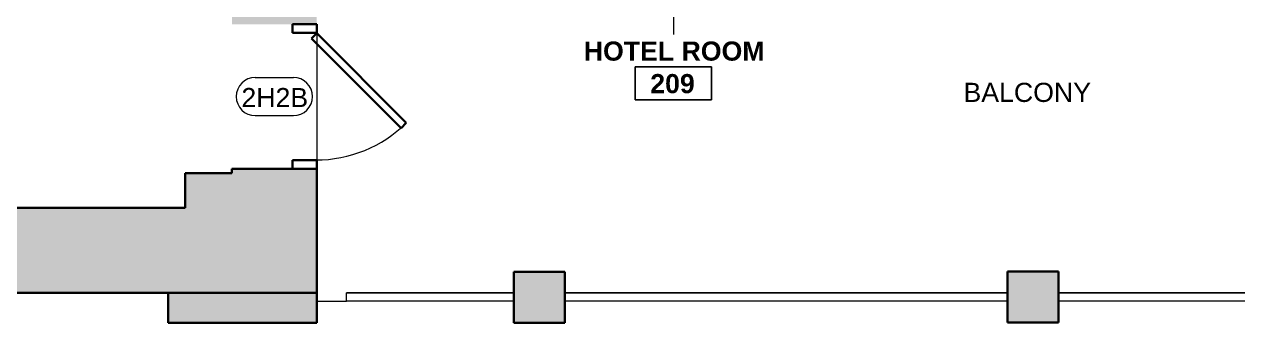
# Model space of a CAD drawing. Header units: inches. Extents: x -1176 to 1507, y -2587 to 978.
# Drawn here: x -639 to -353.1, y 9.3 to 79.5 of the extents above; entities that cross this region are included whole.
import ezdxf

# ---------------------------------------------------------------- set-up
doc = ezdxf.new("R2010")
doc.units = ezdxf.units.IN
doc.header["$MEASUREMENT"] = 0
for name, color, linetype, lineweight in [('A-AREA-IDEN', 2, 'Continuous', 9), ('A-COLS', 52, 'Continuous', 18), ('A-DOOR', 31, 'Continuous', 18), ('A-DOOR-FRAM', 31, 'Continuous', 30), ('A-DOOR-IDEN', 31, 'Continuous', 9), ('A-FLOR', 192, 'Continuous', 18), ('A-FLOR-HRAL', 11, 'Continuous', 18), ('A-WALL', 113, 'Continuous', 18), ('A-WALL-PATT', 111, 'Continuous', 18), ('G-ANNO-TEXT', 231, 'Continuous', 9)]:
    doc.layers.add(name, color=color, linetype=linetype, lineweight=lineweight)
doc.styles.add('Swis721 Lt BT', font='swissl.ttf', dxfattribs={"height": 4.5})
doc.styles.add('Swis721 Lt BT_B', font='', dxfattribs={"height": 4.5})
doc.styles.get('Swis721 Lt BT_B').set_extended_font_data('Swis721 Lt BT', bold=True)

# ---------------------------------------------------------------- blocks, each defined once
blk = doc.blocks.new('Top Rail Type - Top Rail_Internal_-6920474-2nd Floor Construction')
at = {"layer": 'A-FLOR-HRAL', "lineweight": 9}
for p, q in [((-563.07, 14.3), (-563.07, 16.3)), ((-563.07, 16.3), (-523.65, 16.3)), ((-523.65, 14.3), (-563.07, 14.3)), ((-511.65, 16.3), (-407.34, 16.3)), ((-407.34, 14.3), (-511.65, 14.3)), ((-395.34, 16.3), (-291.02, 16.3)), ((-291.02, 14.3), (-395.34, 14.3))]:
    blk.add_line(p, q, dxfattribs=at)
blk = doc.blocks.new('Top Rail Type - Top Rail_Internal_-V14-2nd Floor Construction')
at = {"layer": 'A-FLOR-HRAL', "lineweight": 9}
for p, q in [((-563.07, 14.3), (-563.07, 16.3)), ((-523.65, 16.3), (-563.07, 16.3)), ((-523.65, 14.3), (-563.07, 14.3)), ((-407.34, 16.3), (-511.65, 16.3)), ((-407.34, 14.3), (-511.65, 14.3)), ((-291.02, 16.3), (-395.34, 16.3)), ((-291.02, 14.3), (-395.34, 14.3))]:
    blk.add_line(p, q, dxfattribs=at)
blk = doc.blocks.new('Single Flush - D12 2_6_ X 8_-7610144-2nd Floor Construction')
at = {"layer": 'A-DOOR', "color": 8, "lineweight": 30}
for p, q in [((-7.41, -29.84), (13.67, -8.76)), ((14.91, -10), (-6.17, -31.08)), ((13.67, -8.76), (14.91, -10)), ((-6.17, -31.08), (-7.41, -29.84))]:
    blk.add_line(p, q, dxfattribs=at)
at = {"layer": 'A-DOOR', "lineweight": 9}
blk.add_arc((14.91, -10), 29.81, 179.5, 225, dxfattribs=at)
at = {"layer": 'A-DOOR-FRAM', "color": 8}
for p, q in [((-17, -4.25), (-17, -10)), ((-17, -4.25), (-15, -4.25)), ((-15, -4.25), (-15, -10)), ((15, -4.25), (15, -10)), ((15, -4.25), (17, -4.25)), ((17, -4.25), (17, -10)), ((-17, -10), (-15, -10)), ((15, -10), (17, -10))]:
    blk.add_line(p, q, dxfattribs=at)
blk = doc.blocks.new('Room Tag - Room Name and Number-3379422-2nd Floor Construction')
at = {"layer": 'A-AREA-IDEN'}
for p, q in [((-0.1881, -0.1636), (-0.1881, -0.0018)), ((-0.1881, -0.0018), (0.1869, -0.0018)), ((0.1869, -0.0018), (-0.1881, -0.0018)), ((-0.1881, -0.0018), (-0.1881, -0.1636)), ((0.1869, -0.0018), (0.1869, -0.1636)), ((0.1869, -0.1636), (0.1869, -0.0018)), ((0.1869, -0.1636), (-0.1881, -0.1636)), ((-0.1881, -0.1636), (0.1869, -0.1636))]:
    blk.add_line(p, q, dxfattribs=at)
blk = doc.blocks.new('Door Tag - Door Tag-41184-2nd Floor Construction')
at = {"layer": 'A-DOOR-IDEN'}
for p, q in [((-0.09375, 0.09375), (0.09375, 0.09375)), ((-0.09375, -0.09375), (0.09375, -0.09375))]:
    blk.add_line(p, q, dxfattribs=at)
for centre, start, end in [((-0.09375, 0), 90, 270), ((0.09375, 0), 270, 90)]:
    blk.add_arc(centre, 0.09375, start, end, dxfattribs=at)

msp = doc.modelspace()

# ---------------------------------------------------------------- hatches: boundary and pattern name
at = {"layer": 'A-COLS'}
for points in [[(-523.65, 9.25), (-511.65, 9.25), (-511.65, 21.25), (-523.65, 21.25)], [(-407.34, 9.32), (-395.34, 9.32), (-395.34, 21.32), (-407.34, 21.32)]]:
    msp.add_hatch(color=250, dxfattribs=at).paths.add_polyline_path(points, flags=0)
at = {"layer": 'A-WALL-PATT', "lineweight": 9}
h = msp.add_hatch(color=7, dxfattribs=at)
h.paths.add_polyline_path([(-590.07, 16.25), (-570.07, 16.25), (-570.07, 45.47), (-590.07, 45.47), (-590.07, 36.25)], flags=0)
h.paths.add_polyline_path([(-590.07, 79.47), (-570.07, 79.47), (-570.07, 106.47), (-590.07, 106.47)], flags=0)
for points in [[(-601.07, 36.25), (-590.07, 36.25), (-590.07, 44.47), (-601.07, 44.47)], [(-605.07, 9.25), (-570.07, 9.25), (-570.07, 16.25), (-605.07, 16.25)]]:
    msp.add_hatch(color=7, dxfattribs=at).paths.add_polyline_path(points, flags=0)
at = {"layer": 'A-WALL-PATT'}
h = msp.add_hatch(color=250, dxfattribs=at)
h.paths.add_polyline_path([(-824.03, 16.25), (-824.03, 36.25), (-858.33, 36.25), (-858.33, 16.25), (-843.04, 16.25)], flags=0)
h.paths.add_polyline_path([(-590.07, 16.25), (-590.07, 36.25), (-673.56, 36.25), (-673.56, 16.25), (-636.06, 16.25)], flags=0)
h.paths.add_polyline_path([(-982.35, 16.25), (-898.33, 16.25), (-898.33, 36.25), (-1015.06, 36.25), (-1015.06, 16.25)], flags=0)
h.paths.add_polyline_path([(-754.04, 16.25), (-714.56, 16.25), (-714.56, 36.25), (-772.03, 36.25), (-772.03, 16.25)], flags=0)

# ---------------------------------------------------------------- linework, layer by layer
at = {"layer": 'A-AREA-IDEN'}
msp.add_line((-486.05, 118.14), (-486.05, 77.04), dxfattribs=at)
at = {"layer": 'A-COLS', "color": 8, "lineweight": 30}
for p, q in [((-511.65, 21.25), (-523.65, 21.25)), ((-523.65, 21.25), (-523.65, 9.25)), ((-511.65, 9.25), (-511.65, 21.25)), ((-395.34, 21.32), (-407.34, 21.32)), ((-407.34, 21.32), (-407.34, 9.32)), ((-395.34, 9.32), (-395.34, 21.32)), ((-523.65, 9.25), (-511.65, 9.25)), ((-407.34, 9.32), (-395.34, 9.32))]:
    msp.add_line(p, q, dxfattribs=at)
at = {"layer": 'A-FLOR'}
for p, q in [((-570.07, 79.47), (-570.07, 45.47)), ((-570.07, 14.32), (-563.07, 14.32))]:
    msp.add_line(p, q, dxfattribs=at)
at = {"layer": 'A-WALL', "color": 8, "lineweight": 30}
for p, q in [((-590.07, 44.47), (-601.07, 44.47)), ((-601.07, 44.47), (-601.07, 36.25)), ((-570.07, 45.47), (-590.07, 45.47)), ((-590.07, 45.47), (-590.07, 44.47)), ((-570.07, 9.25), (-570.07, 45.47)), ((-601.07, 36.25), (-673.56, 36.25)), ((-570.07, 16.25), (-669.86, 16.25)), ((-605.07, 16.25), (-605.07, 9.25)), ((-605.07, 9.25), (-570.07, 9.25))]:
    msp.add_line(p, q, dxfattribs=at)

# ---------------------------------------------------------------- block references
at = {"layer": 'A-AREA-IDEN', "xscale": 47.99999999999997, "yscale": 47.99999999999997, "zscale": 47.99999999999997}
msp.add_blockref('Room Tag - Room Name and Number-3379422-2nd Floor Construction', (-486.05, 69.56), dxfattribs=at)
at = {"layer": 'A-DOOR', "rotation": 89.99999999999993}
msp.add_blockref('Single Flush - D12 2_6_ X 8_-7610144-2nd Floor Construction', (-580.07, 62.47), dxfattribs=at)
at = {"layer": 'A-DOOR-IDEN', "xscale": 47.99999999999997, "yscale": 47.99999999999997, "zscale": 47.99999999999997}
msp.add_blockref('Door Tag - Door Tag-41184-2nd Floor Construction', (-580.07, 62.47), dxfattribs=at)
at = {"layer": 'A-FLOR-HRAL', "lineweight": 9}
for name in ['Top Rail Type - Top Rail_Internal_-6920474-2nd Floor Construction', 'Top Rail Type - Top Rail_Internal_-V14-2nd Floor Construction']:
    msp.add_blockref(name, (0, 0), dxfattribs=at)

# ---------------------------------------------------------------- texts
at = {"layer": 'A-AREA-IDEN', "char_height": 4.5, "attachment_point": 1, "style": 'Swis721 Lt BT_B'}
for s, insert, width in [('HOTEL ROOM', (-507.17, 75.42), 51.0555), ('209', (-491.5, 67.76), 12.726)]:
    msp.add_mtext(s, dxfattribs=dict(at, insert=insert, width=width))
at = {"layer": 'A-DOOR-IDEN', "insert": (-587.84, 64.48), "char_height": 4.5, "width": 18.6345, "attachment_point": 1, "style": 'Swis721 Lt BT'}
msp.add_mtext('2H2B', dxfattribs=at)
at = {"layer": 'G-ANNO-TEXT', "color": 7, "insert": (-417.69, 65.7), "char_height": 4.5, "width": 34.845, "attachment_point": 1, "style": 'Swis721 Lt BT'}
msp.add_mtext('BALCONY', dxfattribs=at)

doc.saveas('drawing.dxf')
